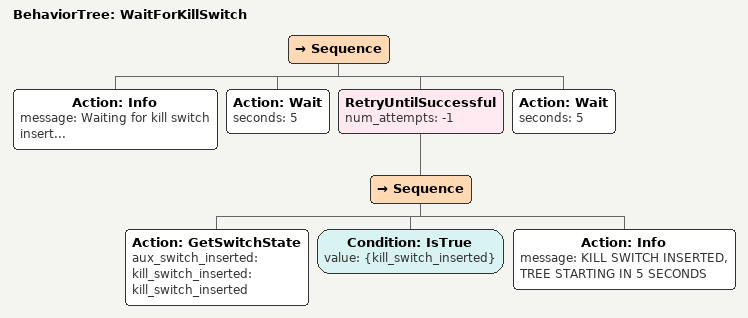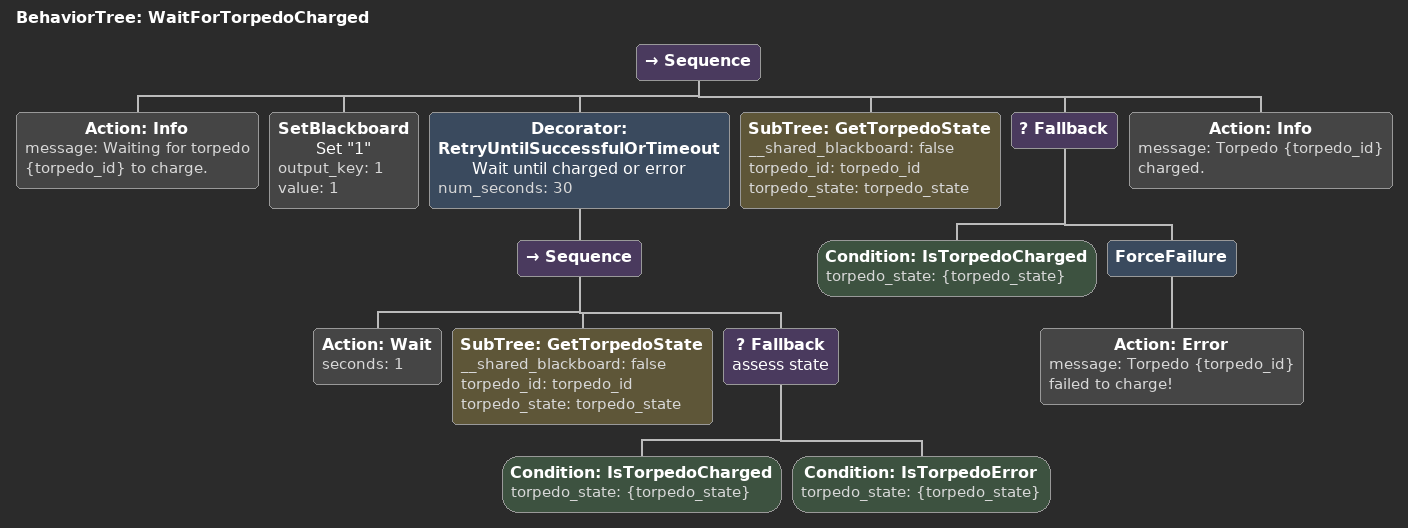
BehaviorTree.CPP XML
<BehaviorTree ID="WaitForKillSwitch">
    <Sequence>
        <Action ID="Info" message="Waiting for kill switch insert..."/>
        <Action ID="Wait" seconds="5"/>
        <RetryUntilSuccessful num_attempts="-1">
            <Sequence>
                <Action ID="GetSwitchState" aux_switch_inserted="" kill_switch_inserted="kill_switch_inserted"/>
                <Condition ID="IsTrue" value="{kill_switch_inserted}"/>
                <Action ID="Info" message="KILL SWITCH INSERTED, TREE STARTING IN 5 SECONDS"/>
            </Sequence>
        </RetryUntilSuccessful>
        <Action ID="Wait" seconds="5"/>
    </Sequence>
</BehaviorTree>

<BehaviorTree ID="WaitForTorpedoCharged">
    <Sequence>
        <Action ID="Info" message="Waiting for torpedo {torpedo_id} to charge."/>
        <SetBlackboard name="Set &quot;1&quot;" output_key="1" value="1"/>
        <Decorator ID="RetryUntilSuccessfulOrTimeout" name="Wait until charged or error" num_seconds="30">
            <Sequence>
                <Action ID="Wait" seconds="1"/>
                <SubTree ID="GetTorpedoState" __shared_blackboard="false" torpedo_id="torpedo_id" torpedo_state="torpedo_state"/>
                <Fallback name="assess state">
                    <Condition ID="IsTorpedoCharged" torpedo_state="{torpedo_state}"/>
                    <Condition ID="IsTorpedoError" torpedo_state="{torpedo_state}"/>
                </Fallback>
            </Sequence>
        </Decorator>
        <SubTree ID="GetTorpedoState" __shared_blackboard="false" torpedo_id="torpedo_id" torpedo_state="torpedo_state"/>
        <Fallback>
            <Condition ID="IsTorpedoCharged" torpedo_state="{torpedo_state}"/>
            <ForceFailure>
                <Action ID="Error" message="Torpedo {torpedo_id} failed to charge!"/>
            </ForceFailure>
        </Fallback>
        <Action ID="Info" message="Torpedo {torpedo_id} charged."/>
    </Sequence>
</BehaviorTree>
